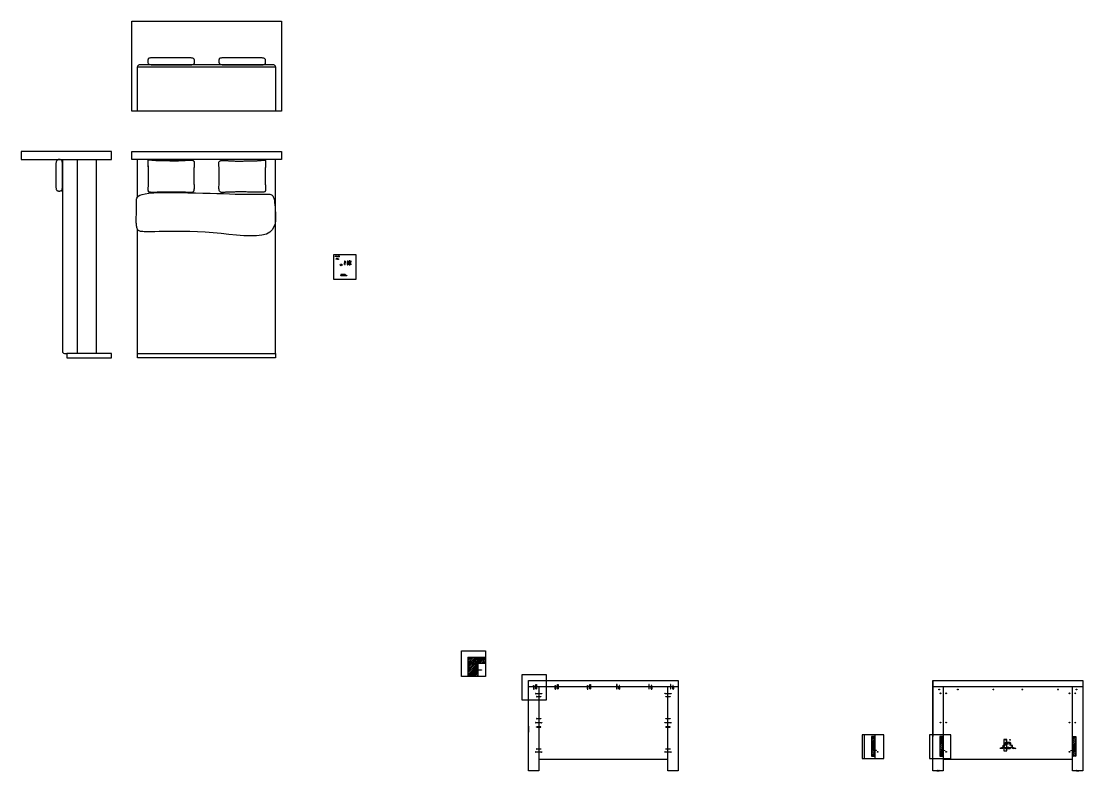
# Model space of a CAD drawing. Header units: inches. Extents: x 73 to 2199, y 60 to 1517.
# Drawn here: x 73 to 1168, y 744 to 1517 of the extents above; entities that cross this region are included whole.
import ezdxf

# ---------------------------------------------------------------- set-up
doc = ezdxf.new("R2010")
doc.units = ezdxf.units.IN
doc.header["$MEASUREMENT"] = 0
doc.layers.add('A-FURN', color=8, linetype='Continuous', lineweight=18)
for name, color, linetype in [('Dettagli', 210, 'Continuous'), ('PARTICOLARI', 30, 'Continuous'), ('TESTI', 1, 'Continuous'), ('viti', 2, 'Continuous')]:
    doc.layers.add(name, color=color, linetype=linetype)

# ---------------------------------------------------------------- blocks, each defined once
blk = doc.blocks.new('118331')
for p, q in [((40.1, 264.8), (39.9, 264.8)), ((40.1, 264.4), (39.9, 264.4)), ((40.4, 264.8), (40.2, 264.8)), ((40.4, 264.4), (40.2, 264.4)), ((40.7, 264.8), (40.5, 264.8)), ((40.7, 264.4), (40.5, 264.4)), ((40.7, 265), (40.7, 264.3)), ((40.7, 265), (43, 265)), ((40.7, 264.8), (40.7, 264.5)), ((43, 264.3), (40.7, 264.3)), ((43, 265), (43, 264.3)), ((43.8, 264.9), (43, 264.9)), ((43.8, 264.3), (43, 264.3)), ((43.9, 264.9), (43.8, 264.9)), ((43.9, 264.4), (43.8, 264.3))]:
    blk.add_line(p, q)
for points in [[(39.8, 264.3), (39.8, 264.9), (39.9, 264.9), (39.9, 264.3)], [(40.1, 264.3), (40.1, 264.9), (40.2, 264.9), (40.2, 264.3)], [(40.4, 264.3), (40.4, 264.9), (40.5, 264.9), (40.5, 264.3)]]:
    blk.add_lwpolyline(points, close=True)
blk.add_arc((43.5, 264.6), 0.435, 328.8607, 31.1393)
blk = doc.blocks.new('vite')
at = {"layer": 'viti'}
for p, q in [((0.31, -0.12), (0.24, -0.12)), ((0.4, -0.31), (0.32, -0.31)), ((0.45, -0.12), (0.37, -0.12)), ((0.53, -0.31), (0.46, -0.31)), ((0.58, -0.12), (0.51, -0.12)), ((0.67, -0.31), (0.59, -0.31)), ((0.72, -0.12), (0.64, -0.12)), ((0.81, -0.31), (0.73, -0.31)), ((0.86, -0.12), (0.78, -0.12)), ((0.94, -0.31), (0.86, -0.31)), ((0.99, -0.12), (0.91, -0.12)), ((1.08, -0.31), (1, -0.31)), ((1.13, -0.12), (1.05, -0.12)), ((1.21, -0.31), (1.14, -0.31)), ((1.26, -0.12), (1.19, -0.12)), ((1.3, -0.31), (1.27, -0.31))]:
    blk.add_line(p, q, dxfattribs=at)
blk.add_lwpolyline([(1.33, 0.07), (1.37, 0.07), (1.37, -0.5), (1.33, -0.5), (1.3, -0.5), (1.3, 0.07)], close=True, dxfattribs=at)
for points in [[(0.26, -0.31), (0.2, -0.31), (0.04, -0.22), (0.17, -0.14)], [(0.24, -0.07), (0.17, -0.14), (0.17, -0.17), (0.17, -0.26), (0.24, -0.07), (0.24, -0.12), (0.21, -0.22), (0.17, -0.26)], [(0.37, -0.07), (0.31, -0.12), (0.26, -0.31), (0.26, -0.37), (0.37, -0.07), (0.37, -0.12), (0.32, -0.31), (0.26, -0.37)], [(0.51, -0.07), (0.45, -0.12), (0.4, -0.31), (0.4, -0.37), (0.51, -0.07), (0.51, -0.12), (0.46, -0.31), (0.4, -0.37)], [(0.64, -0.07), (0.58, -0.12), (0.53, -0.31), (0.53, -0.37), (0.64, -0.07), (0.64, -0.12), (0.59, -0.31), (0.53, -0.37)], [(0.78, -0.07), (0.72, -0.12), (0.67, -0.31), (0.67, -0.37), (0.78, -0.07), (0.78, -0.12), (0.73, -0.31), (0.67, -0.37)], [(0.91, -0.07), (0.86, -0.12), (0.81, -0.31), (0.81, -0.37), (0.91, -0.07), (0.91, -0.12), (0.86, -0.31), (0.81, -0.37)], [(1.05, -0.07), (0.99, -0.12), (0.94, -0.31), (0.94, -0.37), (1.05, -0.07), (1.05, -0.12), (1, -0.31), (0.94, -0.37)], [(1.19, -0.07), (1.13, -0.12), (1.08, -0.31), (1.08, -0.37), (1.19, -0.07), (1.19, -0.12), (1.14, -0.31), (1.08, -0.37)], [(1.3, -0.09), (1.26, -0.12), (1.21, -0.31), (1.21, -0.37), (1.3, -0.14)], [(1.3, -0.22), (1.27, -0.31), (1.21, -0.37)]]:
    blk.add_lwpolyline(points, dxfattribs=at)
blk = doc.blocks.new('*U17')
blk.add_lwpolyline([(0, 0), (0, 0.1), (0.1, 0), (0.1, -0.4), (0.1, -0.5), (0.1, -0.4), (0, 0)])
blk = doc.blocks.new('*U18')
at = {"color": 0, "linetype": 'ByBlock', "lineweight": -2, "transparency": 16777216}
for p in [(42.4, 270.7), (42.6, 270.7), (42.8, 270.7), (43, 270.7), (43.2, 270.7)]:
    blk.add_blockref('*U17', p, dxfattribs=at)
blk = doc.blocks.new('viteeee')
for p, q in [((39.9, 264.2), (39.9, 263.6)), ((39.9, 264.2), (40.1, 264.2)), ((40.1, 264.2), (40.1, 263.6)), ((40.5, 264.1), (40.1, 264.1)), ((40.5, 264.2), (40.5, 263.5)), ((40.5, 264.2), (42.8, 264.2)), ((40.5, 264), (40.5, 263.7)), ((40.6, 264.2), (40.6, 263.9)), ((40.6, 264.2), (42.7, 264.2)), ((40.6, 263.9), (42.7, 263.9)), ((40.6, 263.8), (40.6, 263.5)), ((40.6, 263.8), (42.7, 263.8)), ((42.7, 264.2), (42.7, 263.9)), ((42.7, 263.8), (42.7, 263.5)), ((42.8, 264.2), (42.8, 263.5)), ((42.8, 264.1), (42.9, 264.1)), ((42.9, 264.1), (43.1, 264.1)), ((43.1, 264.1), (43.3, 264.1)), ((43.3, 264.1), (43.5, 264.1)), ((43.6, 264.1), (43.7, 264.1)), ((43.8, 264.1), (43.9, 264.1)), ((43.9, 264), (43.9, 263.7)), ((39.9, 263.6), (40.1, 263.6)), ((40.5, 263.7), (40.1, 263.7)), ((42.8, 263.5), (40.5, 263.5)), ((40.6, 263.6), (42.7, 263.6)), ((42.9, 263.7), (42.8, 263.7)), ((43.1, 263.7), (43, 263.7)), ((43.4, 263.7), (43.2, 263.7)), ((43.6, 263.7), (43.4, 263.7)), ((43.8, 263.7), (43.6, 263.7)), ((43.9, 263.7), (43.8, 263.7))]:
    blk.add_line(p, q)
for centre, start, end in [((43.9, 264), 360, 90), ((43.9, 263.7), 270, 0)]:
    blk.add_arc(centre, 0.05, start, end)
blk.add_blockref('*U18', (0.5, -6.6))
blk = doc.blocks.new('vite no dettaglio')
at = {"layer": 'Dettagli'}
for p, q in [((771.84, 822.75), (771.84, 823.13)), ((773.54, 822.75), (773.54, 823.13))]:
    blk.add_line(p, q, dxfattribs=at)
blk.add_lwpolyline([(773.53, 823.13), (772.69, 823.13), (771.85, 823.13, 0.147519), (771.83, 823.12), (771.77, 823.08, 0.251337), (771.75, 823.03), (771.75, 822.85, 0.250678), (771.77, 822.8), (771.83, 822.76, 0.148152), (771.85, 822.75), (772.69, 822.75), (773.53, 822.75, 0.148152), (773.54, 822.76), (773.6, 822.8, 0.250678), (773.63, 822.85), (773.63, 823.03, 0.251337), (773.6, 823.08), (773.54, 823.12, 0.147519)], format="xyb", close=True, dxfattribs=at)
blk = doc.blocks.new('viteee no dettaglip')
at = {"layer": 'Dettagli'}
for p, q in [((773.2, 825.4), (773.45, 825.4)), ((773.2, 825.15), (773.45, 825.15))]:
    blk.add_line(p, q, dxfattribs=at)
blk.add_lwpolyline([(771.79, 825.15), (771.1, 825.15, -0.414214), (771.07, 825.18), (771.07, 825.36, -0.414214), (771.1, 825.4), (771.79, 825.4)], format="xyb", dxfattribs=at)
for points in [[(773.2, 825.49), (771.79, 825.49), (771.79, 825.05), (773.2, 825.05)], [(773.57, 825.08), (773.45, 825.08), (773.45, 825.46), (773.57, 825.46)]]:
    blk.add_lwpolyline(points, close=True, dxfattribs=at)
blk = doc.blocks.new('101356 dettaglio')
for p, q in [((773.8, 827.2), (773.8, 823.1)), ((773.9, 827.2), (773.9, 823.1)), ((774.1, 827.2), (774, 823.1))]:
    blk.add_line(p, q)
for points in [[(773.7, 827.3, -0.156305), (773.7, 827.4), (773.7, 827.4, -0.251337), (773.8, 827.5), (774, 827.5, -0.250678), (774.1, 827.4), (774.2, 827.4, -0.146167), (774.2, 827.3)], [(773.7, 823, 0.149793), (773.7, 823), (773.7, 822.9, 0.251337), (773.8, 822.9), (774, 822.9, 0.250678), (774.1, 822.9), (774.2, 823, 0.152471), (774.2, 823)]]:
    blk.add_lwpolyline(points, format="xyb")
for points in [[(773.7, 823), (773.7, 827.3)], [(773.7, 827.3), (774.2, 827.3)], [(774.2, 823), (773.7, 823)], [(774.2, 827.3), (774.2, 823)]]:
    blk.add_lwpolyline(points)
blk = doc.blocks.new('101356 no dettaglio')
at = {"layer": 'Dettagli'}
for points in [[(772.9, 827.3, -0.156305), (772.9, 827.3), (773, 827.4, -0.251337), (773.1, 827.4), (773.3, 827.4, -0.250678), (773.4, 827.4), (773.4, 827.3, -0.146167), (773.4, 827.3)], [(772.9, 823, 0.149793), (772.9, 823), (773, 822.9, 0.251337), (773.1, 822.9), (773.3, 822.9, 0.250678), (773.4, 822.9), (773.4, 823, 0.152471), (773.4, 823)]]:
    blk.add_lwpolyline(points, format="xyb", dxfattribs=at)
for points in [[(772.9, 823), (772.9, 827.3)], [(772.9, 827.3), (773.4, 827.3)], [(773.4, 823), (772.9, 823)], [(773.4, 827.3), (773.4, 823)]]:
    blk.add_lwpolyline(points, dxfattribs=at)
blk = doc.blocks.new('101345')
for p, q in [((40.13, 264.91), (40.13, 264.61)), ((40.17, 264.99), (40.27, 265.05)), ((40.17, 264.53), (40.27, 264.47)), ((40.28, 264.46), (40.28, 265.06)), ((40.29, 264.46), (41.63, 264.46)), ((40.3, 265.06), (41.63, 265.06)), ((40.38, 264.94), (41.63, 264.94)), ((40.38, 264.82), (41.63, 264.82)), ((40.38, 264.7), (41.63, 264.7)), ((40.38, 264.58), (41.63, 264.58)), ((42.96, 265.06), (41.63, 265.06)), ((42.88, 264.94), (41.63, 264.94)), ((42.88, 264.82), (41.63, 264.82)), ((42.88, 264.7), (41.63, 264.7)), ((42.88, 264.58), (41.63, 264.58)), ((42.96, 264.46), (41.63, 264.46)), ((42.98, 264.46), (42.98, 265.06)), ((43.09, 264.99), (42.99, 265.05)), ((43.09, 264.53), (42.99, 264.47)), ((43.13, 264.91), (43.13, 264.61))]:
    blk.add_line(p, q)
for centre, radius, start, end in [((40.23, 264.91), 0.1, 123.56676, 180), ((40.23, 264.61), 0.1, 180, 236.29116), ((40.3, 265.01), 0.05, 90, 123.56676), ((40.29, 264.51), 0.05, 236.29116, 270), ((42.96, 265.01), 0.05, 56.43324, 90), ((42.96, 264.51), 0.05, 270, 303.70884), ((43.03, 264.91), 0.1, 0, 56.43324), ((43.03, 264.61), 0.1, 303.70884, 0)]:
    blk.add_arc(centre, radius, start, end)
blk = doc.blocks.new('106940 dettagli')
for p, q in [((767.9, 819.6), (767.9, 819.2)), ((774.3, 819.6), (774.3, 819.2))]:
    blk.add_line(p, q)
for points in [[(767.8, 819.6), (767.8, 819.2), (767.9, 819.2), (767.9, 819.6), (767.8, 819.6)], [(768.1, 819.5), (767.9, 819.5)], [(768.1, 819.3), (767.9, 819.3)], [(774, 819.5), (774.2, 819.5)], [(774, 819.3), (774.2, 819.3)], [(774.3, 819.6), (774.3, 819.2), (774.2, 819.2), (774.2, 819.6), (774.3, 819.6)]]:
    blk.add_lwpolyline(points)
blk.add_lwpolyline([(768.1, 819.4), (768.1, 819.6), (774, 819.6), (774, 819.2), (768.1, 819.2)], close=True)
blk = doc.blocks.new('106940 no dettagli')
for points in [[(767.8, 818.1), (767.8, 817.7), (767.9, 817.7), (767.9, 818.1), (767.8, 818.1)], [(768.1, 818), (767.9, 818)], [(768.1, 817.8), (767.9, 817.8)], [(774, 818), (774.2, 818)], [(774, 817.8), (774.2, 817.8)], [(774.3, 818.1), (774.3, 817.7), (774.2, 817.7), (774.2, 818.1), (774.3, 818.1)]]:
    blk.add_lwpolyline(points)
blk.add_lwpolyline([(768.1, 817.9), (768.1, 818.1), (774, 818.1), (774, 817.7), (768.1, 817.7)], close=True)
blk = doc.blocks.new('no dettagli vite')
at = {"layer": 'viti'}
for p, q in [((0.04, -0.22), (0.2, -0.12)), ((0.2, -0.31), (0.04, -0.22)), ((1.3, -0.12), (0.2, -0.12)), ((1.3, -0.31), (0.2, -0.31))]:
    blk.add_line(p, q, dxfattribs=at)
blk.add_lwpolyline([(1.33, 0.07), (1.37, 0.07), (1.37, -0.5), (1.33, -0.5), (1.3, -0.5), (1.3, 0.07)], close=True, dxfattribs=at)

msp = doc.modelspace()

# ---------------------------------------------------------------- hatches: boundary and pattern name
h = msp.add_hatch()
h.set_pattern_fill('ANSI31', color=256, scale=10)
h.paths.add_polyline_path([(551.6, 861.2), (533.6, 861.2), (533.6, 855), (551.6, 855)])
h.paths.add_polyline_path([(538.8, 856.2), (539.1, 856.2, -0.414214), (539.1, 856.1), (539.1, 856.1), (539.2, 856.1), (539.1, 856.1), (539.1, 855.9), (539.2, 855.9), (539.1, 855.8), (539.1, 855.7), (539.2, 855.7), (539.1, 855.6), (539.1, 855.5), (539.2, 855.5), (539.1, 855.4), (539.1, 855.2), (539.2, 855.2), (539.1, 855.2), (538.7, 855.1), (538.6, 855.1), (538.7, 855.2), (538.7, 855.3), (538.6, 855.3), (538.7, 855.4), (538.7, 855.6), (538.6, 855.6), (538.7, 855.6), (538.7, 855.8), (538.6, 855.8), (538.7, 855.8), (538.7, 856), (538.6, 856), (538.7, 856), (538.7, 856.1, -0.414214)], flags=16)
h.paths.add_polyline_path([(541.3, 857.3, -0.251337), (541.4, 857.3), (541.7, 857.3, -0.250678), (541.7, 857.3), (541.8, 857.2), (541.3, 857.2)], flags=16)
h.paths.add_polyline_path([(544.2, 855), (533.6, 855), (533.6, 841), (538.3, 841), (541.7, 841), (544.2, 841)])
h.paths.add_polyline_path([(538.6, 852.2), (538.6, 852.4), (538.7, 852.4), (538.7, 852.8), (538.6, 852.8), (538.6, 855), (539.3, 855), (539.3, 852.8), (539.1, 852.8), (539.1, 852.4), (539.2, 852.4), (539.2, 852.2)], flags=16)
h.paths.add_polyline_path([(538.6, 852.9), (538.6, 855), (538.9, 855), (538.9, 852.9)], flags=0)
h.paths.add_polyline_path([(539, 852.9), (539, 855), (539.2, 855), (539.2, 852.9)], flags=0)
h.paths.add_polyline_path([(541.8, 852.9), (541.7, 852.8, -0.250678), (541.7, 852.8), (541.4, 852.8, -0.251337), (541.3, 852.8), (541.3, 852.9)], flags=16)
h.paths.add_polyline_path([(540.9, 848), (541, 848), (541, 847.6), (540.9, 847.6)], flags=16)
h = msp.add_hatch()
h.set_pattern_fill('ANSI31', color=256, scale=10)
h.set_pattern_definition([(45, (54.6246, 376.7202), (-0.8838835, 0.8838835), [])])
h.paths.add_polyline_path([(952.9, 779.2), (949.9, 779.2), (949.9, 758.7), (952.9, 758.7)])
h = msp.add_hatch()
h.set_pattern_fill('ANSI31', color=256, scale=10)
h.set_pattern_definition([(45, (125.1836, 376.6786), (-0.8838835, 0.8838835), [])])
h.paths.add_polyline_path([(1023.4, 779.1), (1020.4, 779.1), (1020.4, 758.7), (1023.4, 758.7)])
h = msp.add_hatch()
h.set_pattern_fill('ANSI31', color=256, scale=10)
h.set_pattern_definition([(45, (265.1836, 376.6786), (-0.8838835, 0.8838835), [])])
h.paths.add_polyline_path([(1157.4, 758.7), (1160.4, 758.7), (1160.4, 779.1), (1157.4, 779.1)])
h = msp.add_hatch()
h.set_pattern_fill('ANSI31', color=256, angle=90)
h.set_pattern_definition([(135, (1331.81831, -587.62731), (-0.088388348, -0.088388348), [])])
h.paths.add_polyline_path([(1095.9, 766.9), (1095.9, 766.7), (1098.6, 766.7), (1098.6, 766.9)])
h.paths.add_polyline_path([(1082.3, 766.9), (1082.3, 766.7), (1085, 766.7), (1085, 766.9)])

# ---------------------------------------------------------------- linework, layer by layer
for p, q in [((115.3, 1341.3), (115.3, 1371.6)), ((130.6, 1374.6), (130.6, 1174.6)), ((150.6, 1174.6), (150.6, 1374.6)), ((192.6, 1335.7), (192.6, 1374.6)), ((335.2, 1326.4), (335.2, 1374.6)), ((335.2, 1174.6), (335.2, 1326.4)), ((192.6, 1174.6), (192.6, 1302.8)), ((117.3, 1174.6), (119.8, 1174.6)), ((533.6, 861.2), (551.6, 861.2)), ((533.6, 861.2), (533.6, 841)), ((533.6, 855), (551.6, 855)), ((1013.2, 836.9), (1013.2, 779.1)), ((596.1, 830.7), (750.5, 830.7)), ((606.7, 830.7), (606.7, 755.9)), ((1013.2, 830.7), (1167.7, 830.7)), ((1023.8, 830.7), (1023.8, 755.9)), ((596.1, 789.9), (596.1, 783.7)), ((1013.2, 789.9), (1013.2, 783.7)), ((953.2, 781), (953.2, 756.4)), ((1085.4, 768.1), (1082.3, 766.9)), ((1087.4, 768.1), (1085, 766.7)), ((1087.4, 768.1), (1085, 766.9)), ((1089.3, 766.9), (1089.3, 767.8)), ((1091.5, 767.8), (1091.5, 766.9)), ((1093.4, 768.1), (1095.9, 766.9)), ((1093.4, 768.1), (1095.9, 766.7)), ((1095.3, 768.1), (1098.6, 766.9)), ((606.7, 755.9), (739.9, 755.9)), ((1023.8, 755.9), (1157.1, 755.9))]:
    msp.add_line(p, q)
for points in [[(186.9, 1424.4), (186.9, 1517.4), (341.4, 1517.4), (341.4, 1424.4)], [(204.9, 1472.9), (205.4, 1472.7), (206.1, 1472.6), (206.7, 1472.5), (207.5, 1472.4), (217.9, 1472.4), (248.2, 1472.4), (248.9, 1472.5), (249.5, 1472.6), (250.1, 1472.8), (250.5, 1473.1), (250.9, 1473.4), (251.2, 1473.8), (251.4, 1474.2), (251.5, 1474.7), (251.5, 1475), (251.5, 1475), (251.6, 1475.6), (251.6, 1476.2), (251.5, 1476.8), (251.5, 1477.4), (251.3, 1477.9), (251.1, 1478.3), (250.8, 1478.7), (250.4, 1479), (249.9, 1479.2), (249.3, 1479.3), (248.7, 1479.4), (248, 1479.5), (247.3, 1479.5), (207.6, 1479.6), (206.9, 1479.6), (206.2, 1479.5), (205.6, 1479.4), (205, 1479.3), (204.5, 1479.1), (204.1, 1478.8), (203.8, 1478.4), (203.6, 1478), (203.4, 1477.5), (203.3, 1476.9), (203.3, 1476.3), (203.3, 1475.7), (203.4, 1475.1), (203.4, 1475.1), (203.4, 1474.8), (203.5, 1474.3), (203.7, 1473.9), (204, 1473.5), (204.4, 1473.2)], [(278.2, 1472.9), (278.8, 1472.7), (279.4, 1472.6), (280.1, 1472.5), (280.8, 1472.4), (291.3, 1472.4), (321.5, 1472.4), (322.2, 1472.5), (322.8, 1472.6), (323.4, 1472.8), (323.9, 1473.1), (324.3, 1473.4), (324.6, 1473.8), (324.7, 1474.2), (324.8, 1474.7), (324.9, 1475), (324.9, 1475), (324.9, 1475.6), (324.9, 1476.2), (324.9, 1476.8), (324.8, 1477.4), (324.7, 1477.9), (324.5, 1478.3), (324.1, 1478.7), (323.7, 1479), (323.2, 1479.2), (322.7, 1479.3), (322, 1479.4), (321.3, 1479.5), (320.6, 1479.5), (281, 1479.6), (280.2, 1479.6), (279.6, 1479.5), (278.9, 1479.4), (278.3, 1479.3), (277.8, 1479.1), (277.4, 1478.8), (277.1, 1478.4), (276.9, 1478), (276.8, 1477.5), (276.7, 1476.9), (276.7, 1476.3), (276.7, 1475.7), (276.7, 1475.1), (276.7, 1475.1), (276.7, 1474.8), (276.9, 1474.3), (277.1, 1473.9), (277.3, 1473.5), (277.7, 1473.2)], [(192.6, 1424.4), (192.6, 1470.4), (335.2, 1470.4), (335.2, 1424.4)], [(186.9, 1383), (341.4, 1383), (341.4, 1374.6), (186.9, 1374.6)], [(245.9, 1373.9), (245.2, 1373.9), (244.5, 1373.8), (243.8, 1373.8), (243.1, 1373.8), (242.3, 1373.7), (241.5, 1373.7), (240.7, 1373.6), (239.8, 1373.6), (238.9, 1373.5), (237.9, 1373.5), (236.9, 1373.4), (235.8, 1373.4), (234.7, 1373.4), (233.6, 1373.3), (232.4, 1373.3), (231.2, 1373.3), (230.1, 1373.3), (228.9, 1373.3), (227.7, 1373.3), (226.5, 1373.4), (225.4, 1373.4), (224.2, 1373.4), (223.1, 1373.4), (222, 1373.5), (221, 1373.5), (220, 1373.5), (219.1, 1373.5), (218.1, 1373.6), (217.2, 1373.6), (216.4, 1373.6), (215.6, 1373.6), (214.8, 1373.6), (214, 1373.6), (213.3, 1373.6), (212.6, 1373.7), (211.9, 1373.7), (211.2, 1373.7), (210.6, 1373.7), (209.9, 1373.8), (209.3, 1373.8), (208.6, 1373.9), (208, 1374), (207.4, 1374), (206.8, 1374.1), (206.2, 1374.1), (205.7, 1374.2), (205.2, 1374.2), (204.7, 1374.2), (204.4, 1374.2), (204.1, 1374.1), (203.8, 1374), (203.6, 1373.8), (203.5, 1373.6), (203.4, 1373.3), (203.3, 1372.9), (203.3, 1372.5), (203.3, 1371.9), (203.3, 1371.3), (203.4, 1370.5), (203.4, 1369.7), (203.5, 1368.8), (203.6, 1367.9), (203.6, 1366.9), (203.7, 1365.8), (203.8, 1364.7), (203.8, 1363.6), (203.9, 1362.4), (203.9, 1361.2), (203.9, 1360), (203.9, 1358.8), (203.9, 1357.6), (203.9, 1356.4), (203.9, 1355.2), (203.9, 1354), (203.9, 1352.8), (203.8, 1351.7), (203.8, 1350.6), (203.7, 1349.5), (203.7, 1348.5), (203.6, 1347.5), (203.6, 1346.6), (203.5, 1345.8), (203.5, 1345), (203.5, 1344.3), (203.5, 1343.7), (203.5, 1343.1), (203.6, 1342.6), (203.7, 1342.2), (203.9, 1341.9), (204.2, 1341.6), (204.6, 1341.4), (205.1, 1341.3), (205.7, 1341.2), (206.5, 1341.1), (207.4, 1341.1), (208.6, 1341.1), (209.9, 1341.1), (211.5, 1341.1), (213.1, 1341.2), (214.9, 1341.2), (216.7, 1341.2), (218.5, 1341.3), (220.3, 1341.3), (222, 1341.4), (223.5, 1341.4), (225, 1341.4), (226.4, 1341.4), (227.6, 1341.4), (228.8, 1341.4), (230, 1341.4), (231.1, 1341.4), (232.2, 1341.4), (233.3, 1341.4), (234.4, 1341.4), (235.4, 1341.4), (236.4, 1341.4), (237.4, 1341.3), (238.4, 1341.3), (239.3, 1341.3), (240.2, 1341.2), (241, 1341.2), (241.8, 1341.2), (242.5, 1341.1), (243.2, 1341.1), (243.9, 1341), (244.6, 1341), (245.3, 1341), (246, 1340.9), (246.7, 1340.9), (247.4, 1340.8), (248.1, 1340.8), (248.8, 1340.9), (249.4, 1341.1), (250, 1341.4), (250.5, 1341.8), (250.8, 1342.3), (251.1, 1343), (251.3, 1343.9), (251.4, 1344.9), (251.4, 1345.9), (251.4, 1347.1), (251.4, 1348.3), (251.3, 1349.4), (251.3, 1350.6), (251.2, 1351.7), (251.2, 1352.8), (251.1, 1353.9), (251.1, 1354.9), (251.1, 1355.9), (251.1, 1356.8), (251.1, 1357.6), (251.1, 1358.5), (251.1, 1359.2), (251.1, 1360), (251.1, 1360.7), (251.1, 1361.3), (251.1, 1362), (251.1, 1362.6), (251.2, 1363.2), (251.2, 1363.8), (251.2, 1364.4), (251.2, 1365), (251.3, 1365.6), (251.3, 1366.3), (251.4, 1366.9), (251.4, 1367.5), (251.5, 1368.1), (251.6, 1368.7), (251.6, 1369.4), (251.6, 1370), (251.7, 1370.6), (251.6, 1371.2), (251.6, 1371.8), (251.4, 1372.3), (251.2, 1372.7), (250.9, 1373.1), (250.5, 1373.4), (250, 1373.6), (249.4, 1373.7), (248.8, 1373.8), (248.1, 1373.9), (247.4, 1373.9), (246.6, 1373.9)], [(245.9, 1373.9), (245.2, 1373.9), (244.5, 1373.8), (243.8, 1373.8), (243.1, 1373.8), (242.3, 1373.7), (241.5, 1373.7), (240.7, 1373.6), (239.8, 1373.6), (238.9, 1373.5), (237.9, 1373.5), (236.9, 1373.4), (235.8, 1373.4), (234.7, 1373.4), (233.6, 1373.3), (232.4, 1373.3), (231.2, 1373.3), (230.1, 1373.3), (228.9, 1373.3), (227.7, 1373.3), (226.5, 1373.4), (225.4, 1373.4), (224.2, 1373.4), (223.1, 1373.4), (222, 1373.5), (221, 1373.5), (220, 1373.5), (219.1, 1373.5), (218.1, 1373.6), (217.2, 1373.6), (216.4, 1373.6), (215.6, 1373.6), (214.8, 1373.6), (214, 1373.6), (213.3, 1373.6), (212.6, 1373.7), (211.9, 1373.7), (211.2, 1373.7), (210.6, 1373.7), (209.9, 1373.8), (209.3, 1373.8), (208.6, 1373.9), (208, 1374), (207.4, 1374), (206.8, 1374.1), (206.2, 1374.1), (205.7, 1374.2), (205.2, 1374.2), (204.7, 1374.2), (204.4, 1374.2), (204.1, 1374.1), (203.8, 1374), (203.6, 1373.8), (203.5, 1373.6), (203.4, 1373.3), (203.3, 1372.9), (203.3, 1372.5), (203.3, 1371.9), (203.3, 1371.3), (203.4, 1370.5), (203.4, 1369.7), (203.5, 1368.8), (203.6, 1367.9), (203.6, 1366.9), (203.7, 1365.8), (203.8, 1364.7), (203.8, 1363.6), (203.9, 1362.4), (203.9, 1361.2), (203.9, 1360), (203.9, 1358.8), (203.9, 1357.6), (203.9, 1356.4), (203.9, 1355.2), (203.9, 1354), (203.9, 1352.8), (203.8, 1351.7), (203.8, 1350.6), (203.7, 1349.5), (203.7, 1348.5), (203.6, 1347.5), (203.6, 1346.6), (203.5, 1345.8), (203.5, 1345), (203.5, 1344.3), (203.5, 1343.7), (203.5, 1343.1), (203.6, 1342.6), (203.7, 1342.2), (203.9, 1341.9), (204.2, 1341.6), (204.6, 1341.4), (205.1, 1341.3), (205.7, 1341.2), (206.5, 1341.1), (207.4, 1341.1), (208.6, 1341.1), (209.9, 1341.1), (211.5, 1341.1), (213.1, 1341.2), (214.9, 1341.2), (216.7, 1341.2), (218.5, 1341.3), (220.3, 1341.3), (222, 1341.4), (223.5, 1341.4), (225, 1341.4), (226.4, 1341.4), (227.6, 1341.4), (228.8, 1341.4), (230, 1341.4), (231.1, 1341.4), (232.2, 1341.4), (233.3, 1341.4), (234.4, 1341.4), (235.4, 1341.4), (236.4, 1341.4), (237.4, 1341.3), (238.4, 1341.3), (239.3, 1341.3), (240.2, 1341.2), (241, 1341.2), (241.8, 1341.2), (242.5, 1341.1), (243.2, 1341.1), (243.9, 1341), (244.6, 1341), (245.3, 1341), (246, 1340.9), (246.7, 1340.9), (247.4, 1340.8), (248.1, 1340.8), (248.8, 1340.9), (249.4, 1341.1), (250, 1341.4), (250.5, 1341.8), (250.8, 1342.3), (251.1, 1343), (251.3, 1343.9), (251.4, 1344.9), (251.4, 1345.9), (251.4, 1347.1), (251.4, 1348.3), (251.3, 1349.4), (251.3, 1350.6), (251.2, 1351.7), (251.2, 1352.8), (251.1, 1353.9), (251.1, 1354.9), (251.1, 1355.9), (251.1, 1356.8), (251.1, 1357.6), (251.1, 1358.5), (251.1, 1359.2), (251.1, 1360), (251.1, 1360.7), (251.1, 1361.3), (251.1, 1362), (251.1, 1362.6), (251.2, 1363.2), (251.2, 1363.8), (251.2, 1364.4), (251.2, 1365), (251.3, 1365.6), (251.3, 1366.3), (251.4, 1366.9), (251.4, 1367.5), (251.5, 1368.1), (251.6, 1368.7), (251.6, 1369.4), (251.6, 1370), (251.7, 1370.6), (251.6, 1371.2), (251.6, 1371.8), (251.4, 1372.3), (251.2, 1372.7), (250.9, 1373.1), (250.5, 1373.4), (250, 1373.6), (249.4, 1373.7), (248.8, 1373.8), (248.1, 1373.9), (247.4, 1373.9), (246.6, 1373.9)], [(245.9, 1373.7), (245.2, 1373.6), (244.5, 1373.6), (243.8, 1373.6), (243, 1373.5), (242.3, 1373.5), (241.5, 1373.4), (240.7, 1373.4), (239.8, 1373.3), (238.9, 1373.3), (237.9, 1373.2), (236.9, 1373.2), (235.8, 1373.2), (234.7, 1373.1), (233.6, 1373.1), (232.4, 1373.1), (231.2, 1373.1), (230, 1373.1), (228.9, 1373.1), (227.7, 1373.1), (226.5, 1373.1), (225.3, 1373.2), (224.2, 1373.2), (223.1, 1373.2), (222, 1373.2), (221, 1373.3), (220, 1373.3), (219, 1373.3), (218.1, 1373.3), (217.2, 1373.3), (216.4, 1373.3), (215.6, 1373.4), (214.8, 1373.4), (214, 1373.4), (213.3, 1373.4), (212.6, 1373.4), (211.9, 1373.4), (211.2, 1373.5), (210.6, 1373.5), (209.9, 1373.6), (209.3, 1373.6), (208.6, 1373.7), (208, 1373.7), (207.4, 1373.8), (206.7, 1373.8), (206.2, 1373.9), (205.6, 1373.9), (205.2, 1373.9), (204.7, 1373.9), (204.4, 1373.9), (204.1, 1373.9), (203.8, 1373.8), (203.6, 1373.6), (203.5, 1373.4), (203.4, 1373.1), (203.3, 1372.7), (203.3, 1372.2), (203.3, 1371.7), (203.3, 1371), (203.3, 1370.3), (203.4, 1369.5), (203.5, 1368.6), (203.5, 1367.6), (203.6, 1366.6), (203.7, 1365.6), (203.8, 1364.5), (203.8, 1363.4), (203.8, 1362.2), (203.9, 1361), (203.9, 1359.8), (203.9, 1358.6), (203.9, 1357.4), (203.9, 1356.2), (203.9, 1355), (203.9, 1353.8), (203.8, 1352.6), (203.8, 1351.5), (203.8, 1350.4), (203.7, 1349.3), (203.7, 1348.3), (203.6, 1347.3), (203.6, 1346.4), (203.5, 1345.6), (203.5, 1344.8), (203.5, 1344.1), (203.5, 1343.4), (203.5, 1342.9), (203.6, 1342.4), (203.7, 1342), (203.9, 1341.6), (204.2, 1341.4), (204.6, 1341.2), (205, 1341), (205.7, 1340.9), (206.4, 1340.9), (207.4, 1340.9), (208.5, 1340.8), (209.9, 1340.9), (211.5, 1340.9), (213.1, 1340.9), (214.9, 1341), (216.7, 1341), (218.5, 1341.1), (220.3, 1341.1), (222, 1341.1), (223.5, 1341.2), (225, 1341.2), (226.3, 1341.2), (227.6, 1341.2), (228.8, 1341.2), (230, 1341.2), (231.1, 1341.2), (232.2, 1341.2), (233.3, 1341.2), (234.4, 1341.2), (235.4, 1341.1), (236.4, 1341.1), (237.4, 1341.1), (238.4, 1341.1), (239.3, 1341), (240.2, 1341), (241, 1341), (241.8, 1340.9), (242.5, 1340.9), (243.2, 1340.9), (243.9, 1340.8), (244.6, 1340.8), (245.3, 1340.7), (246, 1340.7), (246.7, 1340.6), (247.4, 1340.6), (248.1, 1340.6), (248.8, 1340.7), (249.4, 1340.9), (250, 1341.1), (250.5, 1341.5), (250.8, 1342.1), (251.1, 1342.8), (251.3, 1343.7), (251.4, 1344.6), (251.4, 1345.7), (251.4, 1346.8), (251.4, 1348), (251.3, 1349.2), (251.2, 1350.4), (251.2, 1351.5), (251.2, 1352.6), (251.1, 1353.7), (251.1, 1354.7), (251.1, 1355.6), (251.1, 1356.5), (251.1, 1357.4), (251.1, 1358.2), (251.1, 1359), (251.1, 1359.7), (251.1, 1360.4), (251.1, 1361.1), (251.1, 1361.7), (251.1, 1362.4), (251.1, 1363), (251.2, 1363.6), (251.2, 1364.2), (251.2, 1364.8), (251.3, 1365.4), (251.3, 1366), (251.4, 1366.6), (251.4, 1367.3), (251.5, 1367.9), (251.5, 1368.5), (251.6, 1369.1), (251.6, 1369.8), (251.6, 1370.4), (251.6, 1371), (251.5, 1371.5), (251.4, 1372), (251.2, 1372.5), (250.9, 1372.8), (250.5, 1373.1), (250, 1373.4), (249.4, 1373.5), (248.7, 1373.6), (248.1, 1373.7), (247.4, 1373.7), (246.6, 1373.7)], [(282.3, 1373.7), (283, 1373.6), (283.7, 1373.6), (284.5, 1373.6), (285.2, 1373.5), (285.9, 1373.5), (286.7, 1373.4), (287.5, 1373.4), (288.4, 1373.3), (289.3, 1373.3), (290.3, 1373.2), (291.4, 1373.2), (292.4, 1373.2), (293.5, 1373.1), (294.7, 1373.1), (295.8, 1373.1), (297, 1373.1), (298.2, 1373.1), (299.4, 1373.1), (300.6, 1373.1), (301.7, 1373.1), (302.9, 1373.2), (304, 1373.2), (305.1, 1373.2), (306.2, 1373.2), (307.2, 1373.3), (308.2, 1373.3), (309.2, 1373.3), (310.1, 1373.3), (311, 1373.3), (311.8, 1373.3), (312.7, 1373.4), (313.5, 1373.4), (314.2, 1373.4), (314.9, 1373.4), (315.6, 1373.4), (316.3, 1373.4), (317, 1373.5), (317.7, 1373.5), (318.3, 1373.6), (319, 1373.6), (319.6, 1373.7), (320.2, 1373.7), (320.9, 1373.8), (321.5, 1373.8), (322.1, 1373.9), (322.6, 1373.9), (323.1, 1373.9), (323.5, 1373.9), (323.9, 1373.9), (324.2, 1373.9), (324.4, 1373.8), (324.6, 1373.6), (324.7, 1373.4), (324.8, 1373.1), (324.9, 1372.7), (324.9, 1372.2), (324.9, 1371.7), (324.9, 1371), (324.9, 1370.3), (324.8, 1369.5), (324.7, 1368.6), (324.7, 1367.6), (324.6, 1366.6), (324.5, 1365.6), (324.5, 1364.5), (324.4, 1363.4), (324.4, 1362.2), (324.3, 1361), (324.3, 1359.8), (324.3, 1358.6), (324.3, 1357.4), (324.3, 1356.2), (324.3, 1355), (324.4, 1353.8), (324.4, 1352.6), (324.4, 1351.5), (324.5, 1350.4), (324.5, 1349.3), (324.6, 1348.3), (324.6, 1347.3), (324.7, 1346.4), (324.7, 1345.6), (324.8, 1344.8), (324.8, 1344.1), (324.8, 1343.4), (324.7, 1342.9), (324.6, 1342.4), (324.5, 1342), (324.3, 1341.6), (324, 1341.4), (323.7, 1341.2), (323.2, 1341), (322.6, 1340.9), (321.8, 1340.9), (320.8, 1340.9), (319.7, 1340.8), (318.3, 1340.9), (316.8, 1340.9), (315.1, 1340.9), (313.3, 1341), (311.5, 1341), (309.7, 1341.1), (307.9, 1341.1), (306.3, 1341.1), (304.7, 1341.2), (303.2, 1341.2), (301.9, 1341.2), (300.6, 1341.2), (299.4, 1341.2), (298.2, 1341.2), (297.1, 1341.2), (296, 1341.2), (294.9, 1341.2), (293.9, 1341.2), (292.8, 1341.1), (291.8, 1341.1), (290.8, 1341.1), (289.8, 1341.1), (288.9, 1341), (288, 1341), (287.2, 1341), (286.4, 1340.9), (285.7, 1340.9), (285, 1340.9), (284.3, 1340.8), (283.6, 1340.8), (282.9, 1340.7), (282.2, 1340.7), (281.5, 1340.6), (280.8, 1340.6), (280.1, 1340.6), (279.4, 1340.7), (278.8, 1340.9), (278.3, 1341.1), (277.8, 1341.5), (277.4, 1342.1), (277.1, 1342.8), (276.9, 1343.7), (276.8, 1344.6), (276.8, 1345.7), (276.8, 1346.8), (276.9, 1348), (276.9, 1349.2), (277, 1350.4), (277, 1351.5), (277.1, 1352.6), (277.1, 1353.7), (277.1, 1354.7), (277.1, 1355.6), (277.1, 1356.5), (277.1, 1357.4), (277.1, 1358.2), (277.1, 1359), (277.1, 1359.7), (277.1, 1360.4), (277.1, 1361.1), (277.1, 1361.7), (277.1, 1362.4), (277.1, 1363), (277.1, 1363.6), (277, 1364.2), (277, 1364.8), (277, 1365.4), (276.9, 1366), (276.9, 1366.6), (276.8, 1367.3), (276.7, 1367.9), (276.7, 1368.5), (276.6, 1369.1), (276.6, 1369.8), (276.6, 1370.4), (276.6, 1371), (276.7, 1371.5), (276.8, 1372), (277, 1372.5), (277.4, 1372.8), (277.8, 1373.1), (278.3, 1373.4), (278.8, 1373.5), (279.5, 1373.6), (280.2, 1373.7), (280.9, 1373.7), (281.6, 1373.7)], [(260.2, 1340), (267.6, 1339.8), (274.7, 1339.6), (281.4, 1339.4), (287.6, 1339.2), (293.4, 1339), (298.7, 1338.9), (303.5, 1338.8), (307.7, 1338.7), (311.3, 1338.7), (314.3, 1338.7), (316.8, 1338.7), (319, 1338.7), (320.8, 1338.8), (322.4, 1338.8), (323.7, 1338.9), (324.9, 1339), (326.1, 1339), (327.2, 1339), (328.3, 1338.9), (329.2, 1338.8), (330.1, 1338.6), (331, 1338.2), (331.7, 1337.7), (332.3, 1337), (332.8, 1336.1), (333.3, 1334.9), (333.6, 1333.6), (333.9, 1331.9), (334.2, 1330), (334.4, 1327.8), (334.6, 1325.2), (334.9, 1322.3), (335.1, 1319.1), (335.2, 1315.6), (335.1, 1312), (334.6, 1308.4), (333.5, 1305.1), (331.8, 1302.1), (329.2, 1299.5), (325.7, 1297.6), (321.1, 1296.4), (315.6, 1295.8), (309.3, 1295.7), (302.3, 1296), (294.8, 1296.7), (287, 1297.4), (278.9, 1298.2), (270.7, 1299), (262.5, 1299.5), (254.5, 1299.9), (246.8, 1300.2), (239.4, 1300.3), (232.4, 1300.4), (225.9, 1300.3), (220.1, 1300.3), (215, 1300.2), (210.7, 1300.1), (207, 1300.1), (204.1, 1300.1), (201.6, 1300.1), (199.7, 1300.1), (198.2, 1300.2), (196.9, 1300.3), (195.9, 1300.5), (195.1, 1300.7), (194.4, 1301), (193.8, 1301.4), (193.3, 1301.8), (192.9, 1302.3), (192.6, 1302.9), (192.3, 1303.5), (192.1, 1304.3), (191.9, 1305.2), (191.8, 1306.1), (191.6, 1307.2), (191.6, 1308.3), (191.5, 1309.4), (191.5, 1310.7), (191.5, 1311.9), (191.5, 1313.2), (191.5, 1314.6), (191.5, 1315.9), (191.6, 1317.3), (191.6, 1318.7), (191.7, 1320), (191.7, 1321.3), (191.8, 1322.6), (191.8, 1323.9), (191.8, 1325), (191.7, 1326.2), (191.7, 1327.3), (191.7, 1328.4), (191.6, 1329.4), (191.6, 1330.5), (191.6, 1331.5), (191.7, 1332.6), (191.8, 1333.7), (192.1, 1334.8), (192.6, 1335.8), (193.6, 1336.8), (195.2, 1337.8), (197.4, 1338.6), (200.5, 1339.3), (204.5, 1339.9), (209.5, 1340.3), (215.4, 1340.5), (222.1, 1340.7), (229.3, 1340.7), (236.9, 1340.6), (244.7, 1340.4), (252.5, 1340.2)], [(119.8, 1169.8), (165.8, 1169.8), (165.8, 1174.6), (135.3, 1174.6), (119.8, 1174.6)], [(335.2, 1169.8), (192.6, 1169.8), (192.6, 1174.6), (335.2, 1174.6)], [(952.9, 779.2), (949.9, 779.2), (949.9, 758.7), (952.9, 758.7)], [(1023.4, 779.1), (1020.4, 779.1), (1020.4, 758.7), (1023.4, 758.7)], [(1157.4, 779.1), (1160.4, 779.1), (1160.4, 758.7), (1157.4, 758.7)], [(1089.7, 768.3), (1091.1, 768.3), (1091.5, 767.9), (1092.3, 767.9), (1092.3, 766.9), (1088.5, 766.9), (1088.5, 767.9), (1089.3, 767.9)]]:
    msp.add_lwpolyline(points, close=True)
for points in [[(335.2, 1470.4, 0.321067), (333.2, 1472.4), (194.6, 1472.4, 0.321067), (192.6, 1470.4)], [(115.3, 1374.6), (115.3, 1176.6, 0.321067), (117.3, 1174.6)]]:
    msp.add_lwpolyline(points, format="xyb")
for points in [[(165.8, 1374.6), (165.8, 1374.6), (165.8, 1383), (72.8, 1383), (72.8, 1374.6), (165.8, 1374.6)], [(111.5, 1374.5), (111, 1374.5), (110.5, 1374.3), (110, 1374.1), (109.7, 1373.8), (109.4, 1373.4), (109.1, 1372.9), (108.9, 1372.4), (108.8, 1371.7), (108.6, 1371), (108.6, 1370.3), (108.6, 1346.3), (108.6, 1345.6), (108.7, 1344.9), (108.8, 1344.3), (108.9, 1343.7), (109.2, 1343.2), (109.5, 1342.8), (109.8, 1342.5), (110.3, 1342.3), (110.8, 1342.2), (111.3, 1342.1), (111.5, 1342.1), (112.1, 1342.1), (112.7, 1342.1), (112.7, 1342.1), (112.9, 1342.2), (113.5, 1342.3), (113.9, 1342.5), (114.3, 1342.7), (114.6, 1343.1), (114.9, 1343.6), (115.1, 1344.2), (115.2, 1344.8), (115.3, 1345.5), (115.3, 1346.2), (115.3, 1371.2), (115.2, 1371.8), (115.1, 1372.5), (114.9, 1373), (114.6, 1373.5), (114.3, 1373.9), (113.9, 1374.2), (113.5, 1374.4), (112.9, 1374.5), (112.7, 1374.5), (112.7, 1374.5), (112.1, 1374.5), (111.5, 1374.5)], [(402.2, 1265.9), (402.2, 1265.7), (402.1, 1265.8), (402.2, 1265.9)], [(402.3, 1265.9), (403.4, 1265.9), (403.4, 1265.7), (402.3, 1265.7), (402.3, 1265.9)], [(544.2, 841), (544.2, 855)], [(606.7, 830.7), (606.7, 743.9), (596.1, 743.9), (596.1, 836.9), (750.5, 836.9), (750.5, 743.9), (739.9, 743.9), (739.9, 789.9), (739.9, 830.7)], [(1023.8, 830.7), (1023.8, 743.9), (1013.2, 743.9), (1013.2, 836.9), (1167.7, 836.9), (1167.7, 743.9), (1157.1, 743.9), (1157.1, 789.9), (1157.1, 830.7)], [(942.6, 756.4), (942.6, 781)], [(953.2, 781), (953.2, 756.4)], [(1088.5, 767.8), (1089.3, 767.8), (1089.7, 768.3), (1091.1, 768.3), (1091.5, 767.8), (1092.3, 767.8)], [(1088.5, 767.8), (1088.5, 767.9)]]:
    msp.add_lwpolyline(points)
for centre, radius in [((402.7, 1265.8), 0.93), ((1088.2, 775.7), 0.3), ((1088.2, 770.5), 0.3), ((1090.4, 771.6), 0.3), ((1092.7, 775.7), 0.3), ((1092.7, 770.5), 0.3)]:
    msp.add_circle(centre, radius)
at = {"layer": 'A-FURN'}
for points in [[(952.9, 767), (952.9, 764.5), (953.1, 764.5), (953.1, 767)], [(1023.4, 766.9), (1023.4, 764.4), (1023.6, 764.4), (1023.6, 766.9)], [(1085, 766.9), (1082.3, 766.9), (1082.3, 766.7), (1085, 766.7)], [(1095.9, 766.9), (1098.6, 766.9), (1098.6, 766.7), (1095.9, 766.7)], [(1157.4, 766.9), (1157.4, 764.4), (1157.2, 764.4), (1157.2, 766.9)], [(953.1, 764.8), (955.1, 764.8), (955.1, 764.9), (953.1, 764.9)], [(1023.6, 764.7), (1025.6, 764.7), (1025.6, 764.8), (1023.6, 764.8)], [(1157.2, 764.7), (1155.2, 764.7), (1155.2, 764.8), (1157.2, 764.8)]]:
    msp.add_lwpolyline(points, close=True, dxfattribs=at)
at = {"layer": 'Dettagli'}
for p, q in [((1019.5, 744), (1019.4, 744)), ((1019.4, 744), (1019.4, 743.9)), ((1019.5, 743.9), (1019.5, 744)), ((1161.4, 743.9), (1161.4, 744)), ((1161.4, 744), (1161.5, 744)), ((1161.5, 744), (1161.5, 743.9))]:
    msp.add_line(p, q, dxfattribs=at)
at = {"layer": 'Dettagli', "color": 0}
msp.add_lwpolyline([(1092.8, 773), (1088, 773, 0.245451), (1087.4, 772.4), (1087.4, 770.5, -0.220469), (1086.9, 770), (1086.1, 770, 0.261774), (1085.4, 769.4), (1085.4, 768.1), (1087.4, 768.1), (1087.4, 767.5, 0.21909), (1087.9, 766.9), (1092.9, 766.9, 0.195608), (1093.4, 767.4), (1093.4, 768.1), (1095.3, 768.1), (1095.3, 769.4, 0.22328), (1094.7, 770), (1093.9, 770, -0.208898), (1093.4, 770.5), (1093.4, 772.4, 0.25933)], format="xyb", close=True, dxfattribs=at)
for points in [[(1085.4, 768.1), (1085.4, 768.3), (1087.4, 768.3), (1087.4, 768.1)], [(1093.4, 768.1), (1093.4, 768.3), (1095.3, 768.3), (1095.3, 768.1)]]:
    msp.add_lwpolyline(points, close=True, dxfattribs=at)
at = {"layer": 'Dettagli'}
for points in [[(1017.3, 743.9, 0.414214), (1017.3, 743.8), (1017.3, 743.8, 0.414214), (1017.3, 743.8), (1019.7, 743.8, 0.414214), (1019.7, 743.8), (1019.7, 743.8, 0.414214), (1019.7, 743.9)], [(1163.6, 743.9, -0.414214), (1163.6, 743.8), (1163.6, 743.8, -0.414214), (1163.6, 743.8), (1161.2, 743.8, -0.414214), (1161.2, 743.8), (1161.2, 743.8, -0.414214), (1161.2, 743.9)]]:
    msp.add_lwpolyline(points, format="xyb", close=True, dxfattribs=at)
for points in [[(1017.7, 743.9), (1017.7, 744, 0.414214), (1017.7, 744), (1017.6, 744, 0.414214), (1017.6, 744), (1017.6, 743.9)], [(1163.1, 743.9), (1163.1, 744, -0.414214), (1163.2, 744), (1163.3, 744, -0.414214), (1163.3, 744), (1163.3, 743.9)]]:
    msp.add_lwpolyline(points, format="xyb", dxfattribs=at)
for centre in [(1019.6, 827.7), (1020.9, 823.7), (1026.8, 823.7), (1038.8, 827.7), (1075.5, 827.7), (1105.4, 827.7), (1142.1, 827.7), (1154.1, 823.7), (1160, 823.7), (1161.3, 827.7), (1020.9, 793.5), (1026.8, 793.5), (1154.1, 793.5), (1160, 793.5), (1026.8, 763.3), (1154.1, 763.3)]:
    msp.add_circle(centre, 0.4, dxfattribs=at)
for centre, start, end in [((1019.4, 744), 90, 180), ((1019.5, 744), 0, 90), ((1161.4, 744), 90, 180), ((1161.5, 744), 360, 90)]:
    msp.add_arc(centre, 0.0157, start, end, dxfattribs=at)
at = {"layer": 'PARTICOLARI'}
for points in [[(526.9, 841), (526.9, 841), (526.9, 867.7), (551.6, 867.7), (551.6, 841), (541.7, 841), (538.3, 841)], [(589.4, 816.7), (589.4, 816.7), (589.4, 843.3), (614.1, 843.3), (614.1, 816.7), (604.2, 816.7), (600.8, 816.7)], [(940.2, 781), (940.2, 756.4), (962.4, 756.4), (962.4, 781)], [(1009.5, 781), (1009.5, 756.4), (1031.7, 756.4), (1031.7, 781)], [(1086.3, 776.1), (1086.3, 764.5), (1089.3, 764.5), (1089.3, 776.1)]]:
    msp.add_lwpolyline(points, close=True, dxfattribs=at)
at = {"layer": 'TESTI'}
msp.add_lwpolyline([(395.3, 1276.7), (417.9, 1276.7), (417.9, 1250.7), (395.3, 1250.7)], close=True, dxfattribs=at)
at = {"layer": 'viti'}
for p, q in [((399.7, 1271.9), (399.7, 1271.9)), ((1088.2, 771.9), (1088.2, 771.9)), ((1092.7, 771.9), (1092.7, 771.9))]:
    msp.add_line(p, q, dxfattribs=at)
for points in [[(399.4, 1272), (399.4, 1271.9), (399.6, 1271.9), (399.7, 1272), (400, 1272), (400, 1271.9), (399.7, 1271.9), (399.6, 1272)], [(1088.1, 771.7), (1088.2, 771.7), (1088.2, 771.9), (1088.1, 772), (1088.1, 772.2), (1088.2, 772.2), (1088.2, 772), (1088.1, 771.9)], [(1092.6, 771.7), (1092.7, 771.7), (1092.7, 771.9), (1092.6, 772), (1092.6, 772.2), (1092.7, 772.2), (1092.7, 772), (1092.6, 771.9)]]:
    msp.add_lwpolyline(points, close=True, dxfattribs=at)
for points in [[(399.6, 1272), (399.6, 1272.2), (399.7, 1272.2), (399.7, 1272)], [(399.7, 1271.9), (399.7, 1271.7), (399.6, 1271.7), (399.6, 1271.9)], [(1088.1, 771.9), (1088, 771.9), (1088, 772), (1088.1, 772)], [(1088.2, 772), (1088.4, 772), (1088.4, 771.9), (1088.2, 771.9)], [(1092.6, 771.9), (1092.5, 771.9), (1092.5, 772), (1092.6, 772)], [(1092.7, 772), (1092.9, 772), (1092.9, 771.9), (1092.7, 771.9)], [(956, 763.3), (956, 763.3), (955.9, 763.3), (956, 763.3)], [(956, 763.3), (956.5, 763.3), (956.5, 763.3), (956, 763.3), (956, 763.3)]]:
    msp.add_lwpolyline(points, dxfattribs=at)
for centre, radius in [((399.7, 1271.9), 0.401), ((1088.2, 771.9), 0.305), ((1092.7, 771.9), 0.305), ((956.2, 763.3), 0.4)]:
    msp.add_circle(centre, radius, dxfattribs=at)

# ---------------------------------------------------------------- block references
for name, p, xscale, yscale, zscale, rotation in [('vite no dettaglio', (1935.2, -164.7), 1.853939006821865, 1.853939006821865, 1.853939006821865, 90), ('viteee no dettaglip', (-902.1, 2498.4), 1.593048422151014, 1.593048422151014, 1.593048422151014, 270), ('viteee no dettaglip', (-713.3, 2060.2), 1.593048422151014, 1.593048422151014, 1.593048422151014, 270), ('viteee no dettaglip', (-691, 2060.2), 1.593048422151014, 1.593048422151014, 1.593048422151014, 270), ('viteee no dettaglip', (-657.7, 2060.2), 1.593048422151014, 1.593048422151014, 1.593048422151014, 270), ('viteee no dettaglip', (2004.3, 2060.2), -1.593048422151014, 1.593048422151014, 1.593048422151014, 90), ('viteee no dettaglip', (2037.6, 2060.2), -1.593048422151014, 1.593048422151014, 1.593048422151014, 90), ('viteee no dettaglip', (2059.9, 2060.2), -1.593048422151014, 1.593048422151014, 1.593048422151014, 90), ('no dettagli vite', (1159.2, 765.4), 1.41286923227608, 1.41286923227608, 1.41286923227608, 180)]:
    msp.add_blockref(name, p, dxfattribs=dict(xscale=xscale, yscale=yscale, zscale=zscale, rotation=rotation))
for p in [(-169.2, 5.5), (-146.9, 5.5), (-113.6, 5.5)]:
    msp.add_blockref('101356 no dettaglio', p)
at = {"xscale": -1}
for p in [(1460.2, 5.5), (1493.5, 5.5), (1515.8, 5.5)]:
    msp.add_blockref('101356 no dettaglio', p, dxfattribs=at)
at = {"rotation": 270}
for p in [(-218.5, 1593.4), (-85.2, 1593.4), (-218.5, 1570.7), (-85.2, 1570.7), (-218.5, 1539.5), (-85.2, 1539.5)]:
    msp.add_blockref('101356 no dettaglio', p, dxfattribs=at)
at = {"xscale": -1, "rotation": 270}
for p in [(-218.5, 15.8), (-85.2, 15.8)]:
    msp.add_blockref('101356 no dettaglio', p, dxfattribs=at)
at = {"xscale": 1.41286923227608, "yscale": 1.41286923227608, "zscale": 1.41286923227608}
msp.add_blockref('no dettagli vite', (1021.7, 766), dxfattribs=at)
at = {"layer": 'A-FURN', "xscale": 1.410628702919597, "yscale": 1.410628702919597, "zscale": 1.410628702919597}
msp.add_blockref('vite', (397.3, 1272.3), dxfattribs=at)
at = {"layer": 'Dettagli'}
for name, p in [('118331', (357.1, 1010)), ('106940 no dettagli', (-164.4, 5.6)), ('106940 no dettagli', (-31.1, 5.6)), ('106940 no dettagli', (-164.4, -24.6)), ('106940 no dettagli', (-31.1, -24.6)), ('106940 no dettagli', (-164.4, -54.8)), ('106940 no dettagli', (-31.1, -54.8))]:
    msp.add_blockref(name, p, dxfattribs=at)
at = {"layer": 'viti'}
for name, p, xscale, yscale, zscale, rotation in [('viteeee', (674.2, 1226.3), 0.9960686830961295, 0.9960686830961295, 0.9960686830961295, 90), ('101345', (97.9, 1316.4), 1.16592308930406, 1.16592308930406, 1.16592308930406, 270), ('viteeee', (801.8, 812.4), 0.9960686830961295, 0.9960686830961295, 0.9960686830961295, 90)]:
    msp.add_blockref(name, p, dxfattribs=dict(at, xscale=xscale, yscale=yscale, zscale=zscale, rotation=rotation))
for name, p in [('106940 dettagli', (-365.5, 435.4)), ('101356 dettaglio', (-232.4, 29.9)), ('106940 dettagli', (-226.9, 28.5))]:
    msp.add_blockref(name, p, dxfattribs=at)
at = {"layer": 'viti', "rotation": 270}
msp.add_blockref('101356 dettaglio', (-420.3, 2029.6), dxfattribs=at)
at = {"layer": 'viti', "xscale": 1.410628702919597, "yscale": 1.410628702919597, "zscale": 1.410628702919597}
msp.add_blockref('vite', (951.1, 766.1), dxfattribs=at)

doc.saveas('drawing.dxf')
